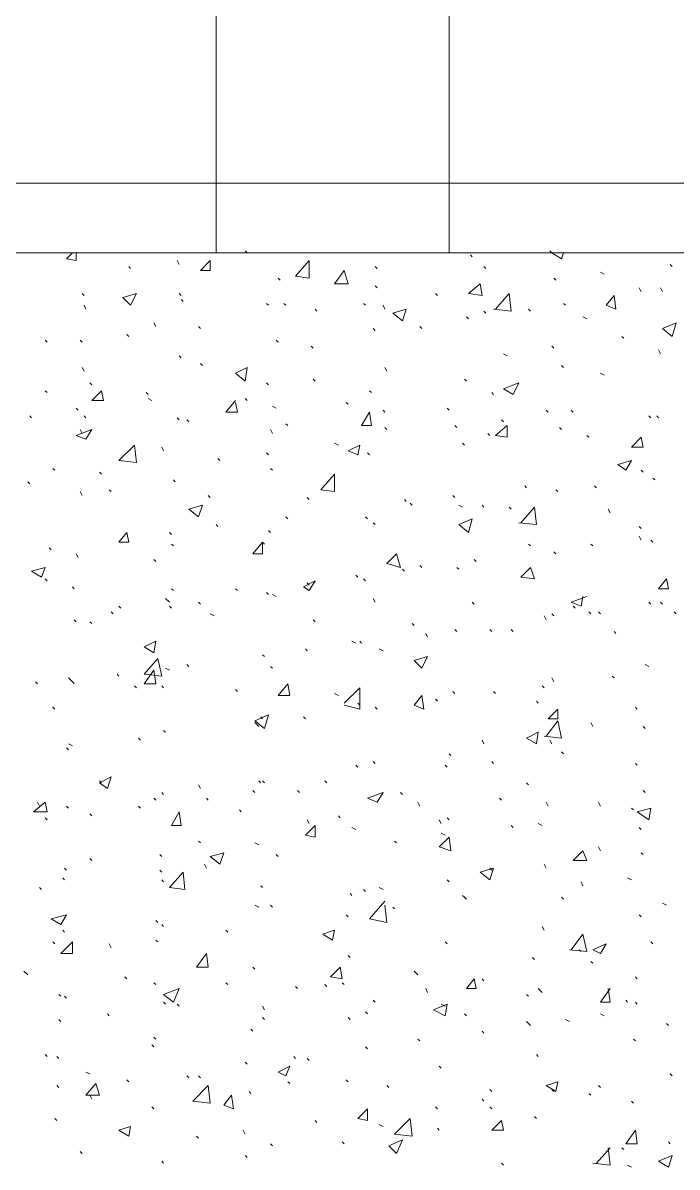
# Model space of a CAD drawing. Header units: millimetres. Extents: x 2928 to 3112, y 1220 to 1280.
# Drawn here: x 3076.532 to 3077.089, y 1264.648 to 1265.623 of the extents above; entities that cross this region are included whole.
import ezdxf

# ---------------------------------------------------------------- set-up
doc = ezdxf.new("R2010")
doc.units = ezdxf.units.MM

msp = doc.modelspace()

# ---------------------------------------------------------------- linework, layer by layer
at = {"color": 7, "linetype": 'Continuous', "lineweight": 5, "true_color": 0x000007}
for points in [[(3076.69608, 1270.56453), (3076.69608, 1265.48844), (3076.69608, 1265.48844)], [(3076.89456, 1270.36605), (3076.89456, 1265.48844), (3076.89456, 1265.48844)]]:
    msp.add_lwpolyline(points, dxfattribs=at)
at = {"color": 7, "linetype": 'Continuous', "lineweight": 9, "true_color": 0x000007}
for points in [[(3075.70038, 1265.48679), (3088.13176, 1265.48679), (3088.13176, 1265.48679)], [(3075.70038, 1265.42724), (3088.13176, 1265.42724), (3088.13176, 1265.42724)]]:
    msp.add_lwpolyline(points, dxfattribs=at)
at = {"color": 253, "linetype": 'Continuous', "lineweight": 5, "true_color": 0x9a9a9a}
for points in [[(3076.69608, 1265.48844), (3076.69608, 1265.42724), (3076.69608, 1265.42724)], [(3076.89456, 1265.48844), (3076.89456, 1265.42724), (3076.89456, 1265.42724)]]:
    msp.add_lwpolyline(points, dxfattribs=at)
at = {"color": 9, "linetype": 'Continuous', "lineweight": 13, "true_color": 0xbababa}
for points in [[(3076.72255, 1265.42724), (3076.72089, 1265.4289), (3076.72089, 1265.4289)], [(3076.98222, 1265.42724), (3076.98057, 1265.4289), (3076.98057, 1265.4289)], [(3076.56873, 1265.42228), (3076.57369, 1265.42724), (3076.57369, 1265.42724)], [(3076.56873, 1265.42228), (3076.577, 1265.42063), (3076.577, 1265.42063)], [(3076.577, 1265.42063), (3076.577, 1265.42724), (3076.577, 1265.42724)], [(3076.66466, 1265.41732), (3076.663, 1265.42063), (3076.663, 1265.42063)], [(3076.68285, 1265.41236), (3076.69112, 1265.42063), (3076.69112, 1265.42063)], [(3076.69112, 1265.41236), (3076.69112, 1265.42063), (3076.69112, 1265.42063)], [(3076.7639, 1265.40739), (3076.77548, 1265.42063), (3076.77548, 1265.42063)], [(3076.77548, 1265.40574), (3076.77548, 1265.42063), (3076.77548, 1265.42063)], [(3076.91441, 1265.42393), (3076.91276, 1265.42559), (3076.91276, 1265.42559)], [(3076.98222, 1265.42724), (3076.99049, 1265.42228), (3076.99049, 1265.42228)], [(3076.99049, 1265.42228), (3076.99215, 1265.42724), (3076.99215, 1265.42724)], [(3076.62331, 1265.41401), (3076.62165, 1265.41566), (3076.62165, 1265.41566)], [(3076.68285, 1265.41236), (3076.69112, 1265.41236), (3076.69112, 1265.41236)], [(3076.79698, 1265.40078), (3076.80525, 1265.41236), (3076.80525, 1265.41236)], [(3076.80856, 1265.40078), (3076.80525, 1265.41236), (3076.80525, 1265.41236)], [(3076.83337, 1265.41401), (3076.83171, 1265.41566), (3076.83171, 1265.41566)], [(3076.92599, 1265.41401), (3076.92433, 1265.41566), (3076.92433, 1265.41566)], [(3077.02688, 1265.40905), (3077.02357, 1265.4107), (3077.02357, 1265.4107)], [(3077.08477, 1265.41566), (3077.08312, 1265.41732), (3077.08312, 1265.41732)], [(3076.75067, 1265.40409), (3076.74901, 1265.40574), (3076.74901, 1265.40574)], [(3076.7639, 1265.40739), (3076.77548, 1265.40574), (3076.77548, 1265.40574)], [(3076.79698, 1265.40078), (3076.80856, 1265.40078), (3076.80856, 1265.40078)], [(3076.83337, 1265.39747), (3076.83171, 1265.39912), (3076.83171, 1265.39912)], [(3076.9111, 1265.39251), (3076.92103, 1265.40078), (3076.92103, 1265.40078)], [(3076.92268, 1265.39085), (3076.92103, 1265.40078), (3076.92103, 1265.40078)], [(3076.98553, 1265.40409), (3076.98388, 1265.40574), (3076.98388, 1265.40574)], [(3076.58361, 1265.39085), (3076.58196, 1265.39251), (3076.58196, 1265.39251)], [(3076.61669, 1265.3892), (3076.62827, 1265.39251), (3076.62827, 1265.39251)], [(3076.61669, 1265.3892), (3076.62331, 1265.38258), (3076.62331, 1265.38258)], [(3076.62331, 1265.38258), (3076.62827, 1265.39251), (3076.62827, 1265.39251)], [(3076.66631, 1265.39085), (3076.66466, 1265.39251), (3076.66466, 1265.39251)], [(3076.88464, 1265.39085), (3076.88299, 1265.39251), (3076.88299, 1265.39251)], [(3076.9111, 1265.39251), (3076.92268, 1265.39085), (3076.92268, 1265.39085)], [(3076.93426, 1265.37928), (3076.94584, 1265.39251), (3076.94584, 1265.39251)], [(3076.94749, 1265.37762), (3076.94584, 1265.39251), (3076.94584, 1265.39251)], [(3077.02854, 1265.38258), (3077.03515, 1265.39085), (3077.03515, 1265.39085)], [(3077.03681, 1265.37928), (3077.03515, 1265.39085), (3077.03515, 1265.39085)], [(3077.05831, 1265.39416), (3077.05665, 1265.39747), (3077.05665, 1265.39747)], [(3077.0765, 1265.39416), (3077.07485, 1265.39747), (3077.07485, 1265.39747)], [(3076.58527, 1265.37928), (3076.58361, 1265.38258), (3076.58361, 1265.38258)], [(3076.66797, 1265.38589), (3076.66631, 1265.38755), (3076.66631, 1265.38755)], [(3076.74074, 1265.38258), (3076.73909, 1265.38424), (3076.73909, 1265.38424)], [(3076.75563, 1265.38258), (3076.75397, 1265.38424), (3076.75397, 1265.38424)], [(3076.78209, 1265.37762), (3076.78044, 1265.37928), (3076.78044, 1265.37928)], [(3076.82344, 1265.38258), (3076.82179, 1265.38424), (3076.82179, 1265.38424)], [(3076.83998, 1265.37928), (3076.83833, 1265.38258), (3076.83833, 1265.38258)], [(3076.8466, 1265.37597), (3076.85818, 1265.37928), (3076.85818, 1265.37928)], [(3076.85487, 1265.36935), (3076.85818, 1265.37928), (3076.85818, 1265.37928)], [(3076.9326, 1265.37928), (3076.94749, 1265.37762), (3076.94749, 1265.37762)], [(3076.96403, 1265.37762), (3076.96238, 1265.37928), (3076.96238, 1265.37928)], [(3076.9938, 1265.38258), (3076.99215, 1265.38424), (3076.99215, 1265.38424)], [(3077.02854, 1265.38258), (3077.03681, 1265.37928), (3077.03681, 1265.37928)], [(3076.8466, 1265.37597), (3076.85487, 1265.36935), (3076.85487, 1265.36935)], [(3076.9111, 1265.37101), (3076.90945, 1265.37266), (3076.90945, 1265.37266)], [(3076.92599, 1265.37597), (3076.92433, 1265.37762), (3076.92433, 1265.37762)], [(3077.012, 1265.37101), (3077.00869, 1265.37266), (3077.00869, 1265.37266)], [(3076.64481, 1265.36439), (3076.64316, 1265.3677), (3076.64316, 1265.3677)], [(3076.68285, 1265.36274), (3076.6812, 1265.36439), (3076.6812, 1265.36439)], [(3076.83171, 1265.36108), (3076.83006, 1265.36274), (3076.83006, 1265.36274)], [(3076.87141, 1265.36274), (3076.86975, 1265.36439), (3076.86975, 1265.36439)], [(3077.0765, 1265.36274), (3077.08808, 1265.3677), (3077.08808, 1265.3677)], [(3077.0765, 1265.36274), (3077.08477, 1265.35612), (3077.08477, 1265.35612)], [(3077.08477, 1265.35612), (3077.08808, 1265.3677), (3077.08808, 1265.3677)], [(3076.55219, 1265.35116), (3076.55053, 1265.35281), (3076.55053, 1265.35281)], [(3076.58196, 1265.35116), (3076.58031, 1265.35281), (3076.58031, 1265.35281)], [(3076.62165, 1265.35612), (3076.62, 1265.35777), (3076.62, 1265.35777)], [(3076.74901, 1265.35116), (3076.74736, 1265.35281), (3076.74736, 1265.35281)], [(3077.04342, 1265.35447), (3077.04177, 1265.35612), (3077.04177, 1265.35612)], [(3076.77878, 1265.3462), (3076.77713, 1265.34785), (3076.77713, 1265.34785)], [(3076.94418, 1265.33958), (3076.94087, 1265.34123), (3076.94087, 1265.34123)], [(3076.98388, 1265.3462), (3076.98222, 1265.34785), (3076.98222, 1265.34785)], [(3077.07485, 1265.34123), (3077.07319, 1265.34454), (3077.07319, 1265.34454)], [(3076.66631, 1265.33793), (3076.66466, 1265.33958), (3076.66466, 1265.33958)], [(3076.68451, 1265.33131), (3076.68285, 1265.33297), (3076.68285, 1265.33297)], [(3076.99215, 1265.32966), (3076.99049, 1265.33131), (3076.99049, 1265.33131)], [(3076.58361, 1265.32635), (3076.58196, 1265.32966), (3076.58196, 1265.32966)], [(3076.71262, 1265.3247), (3076.72255, 1265.32966), (3076.72255, 1265.32966)], [(3076.71262, 1265.3247), (3076.72089, 1265.31808), (3076.72089, 1265.31808)], [(3076.72089, 1265.31808), (3076.72255, 1265.32966), (3076.72255, 1265.32966)], [(3076.84164, 1265.32635), (3076.83998, 1265.32966), (3076.83998, 1265.32966)], [(3077.02688, 1265.32304), (3077.02357, 1265.3247), (3077.02357, 1265.3247)], [(3076.59023, 1265.31477), (3076.58858, 1265.31643), (3076.58858, 1265.31643)], [(3076.74074, 1265.31477), (3076.73909, 1265.31643), (3076.73909, 1265.31643)], [(3076.78044, 1265.31808), (3076.77878, 1265.31973), (3076.77878, 1265.31973)], [(3076.90945, 1265.31808), (3076.90779, 1265.31973), (3076.90779, 1265.31973)], [(3076.94087, 1265.31146), (3076.95411, 1265.31643), (3076.95411, 1265.31643)], [(3076.94087, 1265.31146), (3076.94914, 1265.3065), (3076.94914, 1265.3065)], [(3076.94914, 1265.3065), (3076.95411, 1265.31643), (3076.95411, 1265.31643)], [(3076.55219, 1265.30816), (3076.55053, 1265.30981), (3076.55053, 1265.30981)], [(3076.59023, 1265.30154), (3076.5985, 1265.30981), (3076.5985, 1265.30981)], [(3076.59023, 1265.30154), (3076.60015, 1265.30154), (3076.60015, 1265.30154)], [(3076.60015, 1265.30154), (3076.5985, 1265.30981), (3076.5985, 1265.30981)], [(3076.63819, 1265.3065), (3076.63654, 1265.30816), (3076.63654, 1265.30816)], [(3076.6415, 1265.30154), (3076.63819, 1265.30319), (3076.63819, 1265.30319)], [(3076.70435, 1265.29162), (3076.71262, 1265.30154), (3076.71262, 1265.30154)], [(3076.72255, 1265.30154), (3076.72089, 1265.30319), (3076.72089, 1265.30319)], [(3076.8284, 1265.30816), (3076.82675, 1265.30981), (3076.82675, 1265.30981)], [(3076.9326, 1265.3065), (3076.93095, 1265.30816), (3076.93095, 1265.30816)], [(3076.57865, 1265.29327), (3076.577, 1265.29492), (3076.577, 1265.29492)], [(3076.70435, 1265.29162), (3076.71428, 1265.29162), (3076.71428, 1265.29162)], [(3076.71428, 1265.29162), (3076.71262, 1265.29989), (3076.71262, 1265.29989)], [(3076.74736, 1265.29492), (3076.74405, 1265.29658), (3076.74405, 1265.29658)], [(3076.80856, 1265.29823), (3076.8069, 1265.29989), (3076.8069, 1265.29989)], [(3076.82013, 1265.28004), (3076.82675, 1265.29162), (3076.82675, 1265.29162)], [(3076.8284, 1265.28004), (3076.82675, 1265.29162), (3076.82675, 1265.29162)], [(3076.83998, 1265.29162), (3076.83833, 1265.29327), (3076.83833, 1265.29327)], [(3076.89456, 1265.29327), (3076.89291, 1265.29492), (3076.89291, 1265.29492)], [(3076.97892, 1265.29162), (3076.97726, 1265.29327), (3076.97726, 1265.29327)], [(3077.00042, 1265.29162), (3076.99876, 1265.29327), (3076.99876, 1265.29327)], [(3076.53896, 1265.28665), (3076.5373, 1265.28831), (3076.5373, 1265.28831)], [(3076.58527, 1265.28665), (3076.58361, 1265.28831), (3076.58361, 1265.28831)], [(3076.66466, 1265.285), (3076.663, 1265.28665), (3076.663, 1265.28665)], [(3076.67293, 1265.28335), (3076.67127, 1265.285), (3076.67127, 1265.285)], [(3076.75728, 1265.28004), (3076.75563, 1265.28169), (3076.75563, 1265.28169)], [(3076.94087, 1265.28335), (3076.93922, 1265.285), (3076.93922, 1265.285)], [(3077.06658, 1265.28665), (3077.06492, 1265.28831), (3077.06492, 1265.28831)], [(3077.07319, 1265.28665), (3077.07154, 1265.28831), (3077.07154, 1265.28831)], [(3076.577, 1265.27177), (3076.59023, 1265.27673), (3076.59023, 1265.27673)], [(3076.58196, 1265.27342), (3076.58031, 1265.27673), (3076.58031, 1265.27673)], [(3076.58527, 1265.26846), (3076.59023, 1265.27673), (3076.59023, 1265.27673)], [(3076.74405, 1265.27342), (3076.7424, 1265.27673), (3076.7424, 1265.27673)], [(3076.82013, 1265.28004), (3076.8284, 1265.28004), (3076.8284, 1265.28004)], [(3076.84164, 1265.27673), (3076.83998, 1265.27838), (3076.83998, 1265.27838)], [(3076.90118, 1265.27838), (3076.89953, 1265.28004), (3076.89953, 1265.28004)], [(3076.9293, 1265.27177), (3076.92764, 1265.27342), (3076.92764, 1265.27342)], [(3076.93426, 1265.27177), (3076.94418, 1265.28004), (3076.94418, 1265.28004)], [(3076.94418, 1265.27011), (3076.94418, 1265.28004), (3076.94418, 1265.28004)], [(3076.99049, 1265.27673), (3076.98884, 1265.27838), (3076.98884, 1265.27838)], [(3076.577, 1265.27177), (3076.58527, 1265.26846), (3076.58527, 1265.26846)], [(3076.61339, 1265.25027), (3076.62662, 1265.2635), (3076.62662, 1265.2635)], [(3076.62827, 1265.24861), (3076.62662, 1265.2635), (3076.62662, 1265.2635)], [(3076.80029, 1265.2635), (3076.79698, 1265.26515), (3076.79698, 1265.26515)], [(3076.80856, 1265.25854), (3076.81848, 1265.2635), (3076.81848, 1265.2635)], [(3076.81683, 1265.25523), (3076.81848, 1265.2635), (3076.81848, 1265.2635)], [(3076.90779, 1265.2635), (3076.90614, 1265.26515), (3076.90614, 1265.26515)], [(3076.93426, 1265.27177), (3076.94418, 1265.27011), (3076.94418, 1265.27011)], [(3077.01365, 1265.27011), (3077.012, 1265.27177), (3077.012, 1265.27177)], [(3077.05004, 1265.26184), (3077.05831, 1265.27011), (3077.05831, 1265.27011)], [(3077.05996, 1265.26184), (3077.05831, 1265.27011), (3077.05831, 1265.27011)], [(3076.65143, 1265.25854), (3076.64977, 1265.26184), (3076.64977, 1265.26184)], [(3076.74074, 1265.25523), (3076.73909, 1265.25688), (3076.73909, 1265.25688)], [(3076.80856, 1265.25854), (3076.81683, 1265.25523), (3076.81683, 1265.25523)], [(3076.82675, 1265.25523), (3076.8251, 1265.25688), (3076.8251, 1265.25688)], [(3077.05004, 1265.26184), (3077.05996, 1265.26184), (3077.05996, 1265.26184)], [(3076.5588, 1265.242), (3076.55715, 1265.24365), (3076.55715, 1265.24365)], [(3076.61339, 1265.25027), (3076.62827, 1265.24861), (3076.62827, 1265.24861)], [(3076.69939, 1265.25027), (3076.69774, 1265.25192), (3076.69774, 1265.25192)], [(3076.74405, 1265.242), (3076.7424, 1265.24365), (3076.7424, 1265.24365)], [(3077.03846, 1265.24696), (3077.05004, 1265.25027), (3077.05004, 1265.25027)], [(3077.03846, 1265.24696), (3077.04508, 1265.242), (3077.04508, 1265.242)], [(3077.04508, 1265.242), (3077.05004, 1265.25027), (3077.05004, 1265.25027)], [(3076.5985, 1265.23869), (3076.59685, 1265.24034), (3076.59685, 1265.24034)], [(3076.66135, 1265.23207), (3076.6597, 1265.23373), (3076.6597, 1265.23373)], [(3076.7854, 1265.22546), (3076.79698, 1265.23869), (3076.79698, 1265.23869)], [(3076.79698, 1265.2238), (3076.79698, 1265.23869), (3076.79698, 1265.23869)], [(3077.05996, 1265.24034), (3077.05831, 1265.242), (3077.05831, 1265.242)], [(3077.06989, 1265.23373), (3077.06823, 1265.23538), (3077.06823, 1265.23538)], [(3076.5373, 1265.23042), (3076.53565, 1265.23207), (3076.53565, 1265.23207)], [(3076.58196, 1265.22049), (3076.58031, 1265.2238), (3076.58031, 1265.2238)], [(3076.60677, 1265.2238), (3076.60512, 1265.22546), (3076.60512, 1265.22546)], [(3076.7854, 1265.22546), (3076.79698, 1265.2238), (3076.79698, 1265.2238)], [(3076.96072, 1265.22711), (3076.95907, 1265.22876), (3076.95907, 1265.22876)], [(3076.98719, 1265.2238), (3076.98553, 1265.22546), (3076.98553, 1265.22546)], [(3077.02027, 1265.22711), (3077.01861, 1265.22876), (3077.01861, 1265.22876)], [(3076.69112, 1265.21884), (3076.68947, 1265.22049), (3076.68947, 1265.22049)], [(3076.77548, 1265.21719), (3076.77382, 1265.21884), (3076.77382, 1265.21884)], [(3076.85818, 1265.21553), (3076.85652, 1265.21719), (3076.85652, 1265.21719)], [(3076.86314, 1265.21222), (3076.86148, 1265.21388), (3076.86148, 1265.21388)], [(3076.89953, 1265.21884), (3076.89787, 1265.22049), (3076.89787, 1265.22049)], [(3076.67293, 1265.20892), (3076.68451, 1265.21222), (3076.68451, 1265.21222)], [(3076.67293, 1265.20892), (3076.6812, 1265.2023), (3076.6812, 1265.2023)], [(3076.6812, 1265.2023), (3076.68451, 1265.21222), (3076.68451, 1265.21222)], [(3076.90614, 1265.21057), (3076.90283, 1265.21222), (3076.90283, 1265.21222)], [(3076.92433, 1265.21057), (3076.92268, 1265.21222), (3076.92268, 1265.21222)], [(3076.94749, 1265.20892), (3076.94584, 1265.21057), (3076.94584, 1265.21057)], [(3076.95576, 1265.19734), (3076.96734, 1265.21057), (3076.96734, 1265.21057)], [(3076.96899, 1265.19568), (3076.96734, 1265.21057), (3076.96734, 1265.21057)], [(3077.03184, 1265.20561), (3077.03019, 1265.20892), (3077.03019, 1265.20892)], [(3076.69774, 1265.19403), (3076.69608, 1265.19568), (3076.69608, 1265.19568)], [(3076.75728, 1265.20065), (3076.75563, 1265.2023), (3076.75563, 1265.2023)], [(3076.8251, 1265.20065), (3076.82344, 1265.2023), (3076.82344, 1265.2023)], [(3076.83171, 1265.19568), (3076.83006, 1265.19734), (3076.83006, 1265.19734)], [(3076.90283, 1265.19568), (3076.91441, 1265.20065), (3076.91441, 1265.20065)], [(3076.90283, 1265.19568), (3076.9111, 1265.18907), (3076.9111, 1265.18907)], [(3076.9111, 1265.18907), (3076.91441, 1265.20065), (3076.91441, 1265.20065)], [(3076.95411, 1265.19734), (3076.96899, 1265.19568), (3076.96899, 1265.19568)], [(3077.05831, 1265.19238), (3077.05665, 1265.19403), (3077.05665, 1265.19403)], [(3076.61339, 1265.1808), (3076.62, 1265.18907), (3076.62, 1265.18907)], [(3076.62165, 1265.1808), (3076.62, 1265.18907), (3076.62, 1265.18907)], [(3076.65804, 1265.18741), (3076.65639, 1265.18907), (3076.65639, 1265.18907)], [(3076.7424, 1265.18907), (3076.74074, 1265.19072), (3076.74074, 1265.19072)], [(3077.05831, 1265.18245), (3077.05665, 1265.18576), (3077.05665, 1265.18576)], [(3076.5555, 1265.17418), (3076.55384, 1265.17584), (3076.55384, 1265.17584)], [(3076.61339, 1265.1808), (3076.62165, 1265.1808), (3076.62165, 1265.1808)], [(3076.6597, 1265.17749), (3076.65804, 1265.17914), (3076.65804, 1265.17914)], [(3076.72751, 1265.17087), (3076.73578, 1265.1808), (3076.73578, 1265.1808)], [(3076.73578, 1265.17087), (3076.73578, 1265.1808), (3076.73578, 1265.1808)], [(3076.73743, 1265.17914), (3076.73578, 1265.1808), (3076.73578, 1265.1808)], [(3076.96403, 1265.17749), (3076.96238, 1265.17914), (3076.96238, 1265.17914)], [(3077.01696, 1265.17749), (3077.0153, 1265.17914), (3077.0153, 1265.17914)], [(3077.06823, 1265.1808), (3077.06658, 1265.18245), (3077.06658, 1265.18245)], [(3076.57865, 1265.16757), (3076.577, 1265.17087), (3076.577, 1265.17087)], [(3076.64481, 1265.16426), (3076.64316, 1265.16591), (3076.64316, 1265.16591)], [(3076.72751, 1265.17087), (3076.73578, 1265.17087), (3076.73578, 1265.17087)], [(3076.84164, 1265.1626), (3076.84991, 1265.17087), (3076.84991, 1265.17087)], [(3076.85321, 1265.1593), (3076.84991, 1265.17087), (3076.84991, 1265.17087)], [(3076.91772, 1265.16426), (3076.91606, 1265.16591), (3076.91606, 1265.16591)], [(3076.98553, 1265.17087), (3076.98388, 1265.17253), (3076.98388, 1265.17253)], [(3076.53896, 1265.15599), (3076.55053, 1265.1593), (3076.55053, 1265.1593)], [(3076.53896, 1265.15599), (3076.54723, 1265.15103), (3076.54723, 1265.15103)], [(3076.54723, 1265.15103), (3076.55053, 1265.1593), (3076.55053, 1265.1593)], [(3076.84164, 1265.1626), (3076.85321, 1265.1593), (3076.85321, 1265.1593)], [(3076.85652, 1265.15599), (3076.85487, 1265.15764), (3076.85487, 1265.15764)], [(3076.87141, 1265.1593), (3076.86975, 1265.16095), (3076.86975, 1265.16095)], [(3076.90283, 1265.15764), (3076.90118, 1265.1593), (3076.90118, 1265.1593)], [(3076.95576, 1265.15103), (3076.96403, 1265.1593), (3076.96403, 1265.1593)], [(3076.96734, 1265.14937), (3076.96403, 1265.1593), (3076.96403, 1265.1593)], [(3076.55219, 1265.14772), (3076.55053, 1265.14937), (3076.55053, 1265.14937)], [(3076.77051, 1265.14276), (3076.78044, 1265.14772), (3076.78044, 1265.14772)], [(3076.77548, 1265.14441), (3076.77382, 1265.14606), (3076.77382, 1265.14606)], [(3076.77548, 1265.13945), (3076.78044, 1265.14772), (3076.78044, 1265.14772)], [(3076.81683, 1265.15103), (3076.81517, 1265.15268), (3076.81517, 1265.15268)], [(3076.82344, 1265.14772), (3076.82179, 1265.14937), (3076.82179, 1265.14937)], [(3076.95576, 1265.15103), (3076.96734, 1265.14937), (3076.96734, 1265.14937)], [(3077.07319, 1265.1411), (3077.07981, 1265.14937), (3077.07981, 1265.14937)], [(3077.08146, 1265.1411), (3077.07981, 1265.14937), (3077.07981, 1265.14937)], [(3076.57534, 1265.1411), (3076.57369, 1265.14276), (3076.57369, 1265.14276)], [(3076.6597, 1265.13945), (3076.65804, 1265.1411), (3076.65804, 1265.1411)], [(3076.71428, 1265.13945), (3076.71262, 1265.1411), (3076.71262, 1265.1411)], [(3076.74074, 1265.13614), (3076.73909, 1265.13779), (3076.73909, 1265.13779)], [(3076.74736, 1265.13449), (3076.74405, 1265.13614), (3076.74405, 1265.13614)], [(3076.77051, 1265.14276), (3076.77548, 1265.13945), (3076.77548, 1265.13945)], [(3077.07319, 1265.1411), (3077.08146, 1265.1411), (3077.08146, 1265.1411)], [(3076.61504, 1265.12456), (3076.61339, 1265.12622), (3076.61339, 1265.12622)], [(3076.65639, 1265.12952), (3076.65308, 1265.13283), (3076.65308, 1265.13283)], [(3076.65804, 1265.12456), (3076.65639, 1265.12622), (3076.65639, 1265.12622)], [(3076.68285, 1265.12787), (3076.6812, 1265.12952), (3076.6812, 1265.12952)], [(3076.83171, 1265.12952), (3076.83006, 1265.13283), (3076.83006, 1265.13283)], [(3076.91606, 1265.12787), (3076.91441, 1265.12952), (3076.91441, 1265.12952)], [(3076.99876, 1265.12952), (3077.012, 1265.13449), (3077.012, 1265.13449)], [(3076.99876, 1265.12952), (3077.00703, 1265.12622), (3077.00703, 1265.12622)], [(3077.00207, 1265.12456), (3077.00042, 1265.12622), (3077.00042, 1265.12622)], [(3077.00703, 1265.12622), (3077.00869, 1265.13449), (3077.00869, 1265.13449)], [(3077.06658, 1265.12787), (3077.06492, 1265.12952), (3077.06492, 1265.12952)], [(3077.0765, 1265.12787), (3077.07485, 1265.12952), (3077.07485, 1265.12952)], [(3076.60842, 1265.1196), (3076.60677, 1265.12125), (3076.60677, 1265.12125)], [(3076.69443, 1265.11795), (3076.69112, 1265.1196), (3076.69112, 1265.1196)], [(3076.97726, 1265.11464), (3076.97561, 1265.11795), (3076.97561, 1265.11795)], [(3076.98388, 1265.11795), (3076.98222, 1265.1196), (3076.98222, 1265.1196)], [(3077.0153, 1265.1196), (3077.01365, 1265.12125), (3077.01365, 1265.12125)], [(3077.02357, 1265.1196), (3077.02192, 1265.12125), (3077.02192, 1265.12125)], [(3077.08808, 1265.1196), (3077.08643, 1265.12125), (3077.08643, 1265.12125)], [(3076.577, 1265.11298), (3076.57534, 1265.11464), (3076.57534, 1265.11464)], [(3076.59023, 1265.11133), (3076.58858, 1265.11298), (3076.58858, 1265.11298)], [(3076.78044, 1265.11298), (3076.77878, 1265.11464), (3076.77878, 1265.11464)], [(3076.86479, 1265.10968), (3076.86314, 1265.11133), (3076.86314, 1265.11133)], [(3076.90118, 1265.10471), (3076.89953, 1265.10637), (3076.89953, 1265.10637)], [(3076.93095, 1265.10471), (3076.9293, 1265.10637), (3076.9293, 1265.10637)], [(3076.94914, 1265.10471), (3076.94749, 1265.10637), (3076.94749, 1265.10637)], [(3076.63489, 1265.09148), (3076.64481, 1265.09644), (3076.64481, 1265.09644)], [(3076.64316, 1265.08652), (3076.64481, 1265.09644), (3076.64481, 1265.09644)], [(3076.81517, 1265.09479), (3076.81186, 1265.09644), (3076.81186, 1265.09644)], [(3076.82013, 1265.09479), (3076.81848, 1265.09644), (3076.81848, 1265.09644)], [(3076.87637, 1265.09975), (3076.87472, 1265.10306), (3076.87472, 1265.10306)], [(3077.03681, 1265.10306), (3077.03515, 1265.10471), (3077.03515, 1265.10471)], [(3076.63489, 1265.09148), (3076.64316, 1265.08652), (3076.64316, 1265.08652)], [(3076.77382, 1265.08817), (3076.77217, 1265.08983), (3076.77217, 1265.08983)], [(3076.83833, 1265.08817), (3076.83502, 1265.08983), (3076.83502, 1265.08983)], [(3076.63489, 1265.06833), (3076.64646, 1265.08156), (3076.64646, 1265.08156)], [(3076.64977, 1265.06667), (3076.64646, 1265.08156), (3076.64646, 1265.08156)], [(3076.73743, 1265.08321), (3076.73578, 1265.08487), (3076.73578, 1265.08487)], [(3076.86479, 1265.0799), (3076.87637, 1265.08321), (3076.87637, 1265.08321)], [(3076.86479, 1265.0799), (3076.87141, 1265.07329), (3076.87141, 1265.07329)], [(3076.87141, 1265.07329), (3076.87637, 1265.08321), (3076.87637, 1265.08321)], [(3076.61339, 1265.06667), (3076.61173, 1265.06833), (3076.61173, 1265.06833)], [(3076.63489, 1265.06006), (3076.64316, 1265.07163), (3076.64316, 1265.07163)], [(3076.63489, 1265.06833), (3076.64977, 1265.06667), (3076.64977, 1265.06667)], [(3076.64481, 1265.06006), (3076.64316, 1265.07163), (3076.64316, 1265.07163)], [(3076.65639, 1265.07163), (3076.65308, 1265.07329), (3076.65308, 1265.07329)], [(3076.67293, 1265.07494), (3076.67127, 1265.0766), (3076.67127, 1265.0766)], [(3076.74405, 1265.07329), (3076.7424, 1265.07494), (3076.7424, 1265.07494)], [(3077.06492, 1265.07494), (3077.06162, 1265.0766), (3077.06162, 1265.0766)], [(3076.54392, 1265.06006), (3076.54226, 1265.06171), (3076.54226, 1265.06171)], [(3076.57369, 1265.06171), (3076.57038, 1265.06502), (3076.57038, 1265.06502)], [(3076.57534, 1265.06006), (3076.57369, 1265.06171), (3076.57369, 1265.06171)], [(3076.62827, 1265.05675), (3076.62662, 1265.0584), (3076.62662, 1265.0584)], [(3076.63489, 1265.06006), (3076.64481, 1265.06006), (3076.64481, 1265.06006)], [(3076.65143, 1265.05675), (3076.64977, 1265.0584), (3076.64977, 1265.0584)], [(3076.74901, 1265.05013), (3076.75728, 1265.06006), (3076.75728, 1265.06006)], [(3076.75894, 1265.05013), (3076.75728, 1265.06006), (3076.75728, 1265.06006)], [(3076.97561, 1265.05675), (3076.97395, 1265.0584), (3076.97395, 1265.0584)], [(3076.98388, 1265.06171), (3076.98222, 1265.06502), (3076.98222, 1265.06502)], [(3077.03515, 1265.06502), (3077.0335, 1265.06667), (3077.0335, 1265.06667)], [(3076.71428, 1265.05344), (3076.71262, 1265.05509), (3076.71262, 1265.05509)], [(3076.74901, 1265.05013), (3076.75894, 1265.05013), (3076.75894, 1265.05013)], [(3076.80029, 1265.05013), (3076.79698, 1265.05179), (3076.79698, 1265.05179)], [(3076.80525, 1265.04352), (3076.81848, 1265.05675), (3076.81848, 1265.05675)], [(3076.81848, 1265.03856), (3076.81848, 1265.05675), (3076.81848, 1265.05675)], [(3076.86479, 1265.04186), (3076.87141, 1265.05013), (3076.87141, 1265.05013)], [(3076.87306, 1265.03856), (3076.87141, 1265.05013), (3076.87141, 1265.05013)], [(3076.89953, 1265.05179), (3076.89787, 1265.05344), (3076.89787, 1265.05344)], [(3076.93426, 1265.05179), (3076.9326, 1265.05344), (3076.9326, 1265.05344)], [(3076.5588, 1265.03856), (3076.55715, 1265.04021), (3076.55715, 1265.04021)], [(3076.80525, 1265.04186), (3076.81848, 1265.03856), (3076.81848, 1265.03856)], [(3076.81848, 1265.04186), (3076.81683, 1265.04352), (3076.81683, 1265.04352)], [(3076.83337, 1265.03856), (3076.83171, 1265.04021), (3076.83171, 1265.04021)], [(3076.86479, 1265.04186), (3076.87306, 1265.03856), (3076.87306, 1265.03856)], [(3076.88464, 1265.04517), (3076.88299, 1265.04683), (3076.88299, 1265.04683)], [(3076.97065, 1265.04352), (3076.96899, 1265.04517), (3076.96899, 1265.04517)], [(3076.97892, 1265.03029), (3076.98719, 1265.03856), (3076.98719, 1265.03856)], [(3076.98719, 1265.03029), (3076.98719, 1265.03856), (3076.98719, 1265.03856)], [(3077.055, 1265.03856), (3077.05335, 1265.04021), (3077.05335, 1265.04021)], [(3076.72916, 1265.02863), (3076.74074, 1265.03359), (3076.74074, 1265.03359)], [(3076.72916, 1265.02863), (3076.73743, 1265.02202), (3076.73743, 1265.02202)], [(3076.73578, 1265.03029), (3076.73413, 1265.03194), (3076.73413, 1265.03194)], [(3076.73743, 1265.02202), (3076.74074, 1265.03359), (3076.74074, 1265.03359)], [(3076.77217, 1265.03029), (3076.77051, 1265.03194), (3076.77051, 1265.03194)], [(3076.97726, 1265.0154), (3076.98719, 1265.02863), (3076.98719, 1265.02863)], [(3076.97892, 1265.03029), (3076.98719, 1265.03029), (3076.98719, 1265.03029)], [(3076.99049, 1265.01375), (3076.98719, 1265.02863), (3076.98719, 1265.02863)], [(3076.65308, 1265.01871), (3076.65143, 1265.02036), (3076.65143, 1265.02036)], [(3076.73247, 1265.02367), (3076.72916, 1265.02698), (3076.72916, 1265.02698)], [(3076.96072, 1265.01375), (3076.97065, 1265.01871), (3076.97065, 1265.01871)], [(3076.96899, 1265.00878), (3076.97065, 1265.01871), (3076.97065, 1265.01871)], [(3077.01696, 1265.02367), (3077.0153, 1265.02698), (3077.0153, 1265.02698)], [(3077.06162, 1265.02202), (3077.05996, 1265.02367), (3077.05996, 1265.02367)], [(3076.57369, 1265.00713), (3076.57038, 1265.00878), (3076.57038, 1265.00878)], [(3076.63158, 1265.01209), (3076.62992, 1265.01375), (3076.62992, 1265.01375)], [(3076.92433, 1265.00878), (3076.92268, 1265.01209), (3076.92268, 1265.01209)], [(3076.96072, 1265.01375), (3076.96899, 1265.00878), (3076.96899, 1265.00878)], [(3076.97561, 1265.0154), (3076.99049, 1265.01375), (3076.99049, 1265.01375)], [(3076.98222, 1265.00878), (3076.98057, 1265.01209), (3076.98057, 1265.01209)], [(3076.57038, 1265.00382), (3076.56873, 1265.00548), (3076.56873, 1265.00548)], [(3076.89622, 1264.99886), (3076.89456, 1265.00051), (3076.89456, 1265.00051)], [(3076.99215, 1265.00051), (3076.99049, 1265.00217), (3076.99049, 1265.00217)], [(3076.81683, 1264.98894), (3076.81517, 1264.99059), (3076.81517, 1264.99059)], [(3076.83171, 1264.99224), (3076.83006, 1264.9939), (3076.83006, 1264.9939)], [(3076.89291, 1264.98894), (3076.89126, 1264.99059), (3076.89126, 1264.99059)], [(3076.9326, 1264.99224), (3076.93095, 1264.9939), (3076.93095, 1264.9939)], [(3077.055, 1264.99059), (3077.05335, 1264.99224), (3077.05335, 1264.99224)], [(3076.59685, 1264.9757), (3076.60677, 1264.98067), (3076.60677, 1264.98067)], [(3076.60346, 1264.97074), (3076.60677, 1264.98067), (3076.60677, 1264.98067)], [(3076.5985, 1264.9757), (3076.59685, 1264.97736), (3076.59685, 1264.97736)], [(3076.59685, 1264.9757), (3076.60346, 1264.97074), (3076.60346, 1264.97074)], [(3076.68285, 1264.97074), (3076.6812, 1264.97405), (3076.6812, 1264.97405)], [(3076.73413, 1264.9757), (3076.73247, 1264.97736), (3076.73247, 1264.97736)], [(3076.73743, 1264.9757), (3076.73578, 1264.97736), (3076.73578, 1264.97736)], [(3076.79036, 1264.9757), (3076.78871, 1264.97736), (3076.78871, 1264.97736)], [(3076.96238, 1264.97405), (3076.96072, 1264.9757), (3076.96072, 1264.9757)], [(3076.64481, 1264.96082), (3076.64316, 1264.96247), (3076.64316, 1264.96247)], [(3076.65143, 1264.96578), (3076.64977, 1264.96743), (3076.64977, 1264.96743)], [(3076.68947, 1264.96082), (3076.68781, 1264.96247), (3076.68781, 1264.96247)], [(3076.72916, 1264.96743), (3076.72751, 1264.96909), (3076.72751, 1264.96909)], [(3076.76721, 1264.96743), (3076.76555, 1264.96909), (3076.76555, 1264.96909)], [(3076.8251, 1264.96247), (3076.83833, 1264.96743), (3076.83833, 1264.96743)], [(3076.8251, 1264.96247), (3076.83337, 1264.95916), (3076.83337, 1264.95916)], [(3076.83337, 1264.95916), (3076.83833, 1264.96743), (3076.83833, 1264.96743)], [(3076.85487, 1264.96578), (3076.85321, 1264.96743), (3076.85321, 1264.96743)], [(3076.93922, 1264.96082), (3076.93757, 1264.96247), (3076.93757, 1264.96247)], [(3077.06162, 1264.96743), (3077.05996, 1264.96909), (3077.05996, 1264.96909)], [(3076.54061, 1264.95089), (3076.55053, 1264.95916), (3076.55053, 1264.95916)], [(3076.54061, 1264.95089), (3076.55219, 1264.95089), (3076.55219, 1264.95089)], [(3076.54557, 1264.95586), (3076.54392, 1264.95916), (3076.54392, 1264.95916)], [(3076.55219, 1264.95089), (3076.55053, 1264.95916), (3076.55053, 1264.95916)], [(3076.57038, 1264.9542), (3076.56873, 1264.95586), (3076.56873, 1264.95586)], [(3076.63158, 1264.9542), (3076.62992, 1264.95586), (3076.62992, 1264.95586)], [(3076.65804, 1264.93932), (3076.66466, 1264.95089), (3076.66466, 1264.95089)], [(3076.66631, 1264.93932), (3076.66466, 1264.95089), (3076.66466, 1264.95089)], [(3076.71759, 1264.95089), (3076.71593, 1264.95255), (3076.71593, 1264.95255)], [(3076.86975, 1264.95586), (3076.8681, 1264.95916), (3076.8681, 1264.95916)], [(3076.97892, 1264.95586), (3076.97726, 1264.95916), (3076.97726, 1264.95916)], [(3077.02357, 1264.95586), (3077.02192, 1264.95916), (3077.02192, 1264.95916)], [(3077.05169, 1264.95255), (3077.05004, 1264.9542), (3077.05004, 1264.9542)], [(3077.055, 1264.95089), (3077.06658, 1264.9542), (3077.06658, 1264.9542)], [(3077.055, 1264.95089), (3077.06492, 1264.94428), (3077.06492, 1264.94428)], [(3077.06492, 1264.94428), (3077.06658, 1264.9542), (3077.06658, 1264.9542)], [(3076.55219, 1264.94428), (3076.55053, 1264.94593), (3076.55053, 1264.94593)], [(3076.59023, 1264.94759), (3076.58858, 1264.94924), (3076.58858, 1264.94924)], [(3076.77548, 1264.94097), (3076.77382, 1264.94428), (3076.77382, 1264.94428)], [(3076.80194, 1264.94593), (3076.80029, 1264.94759), (3076.80029, 1264.94759)], [(3076.88795, 1264.94097), (3076.88629, 1264.94428), (3076.88629, 1264.94428)], [(3076.89456, 1264.94428), (3076.89291, 1264.94593), (3076.89291, 1264.94593)], [(3076.97395, 1264.93932), (3076.97065, 1264.94097), (3076.97065, 1264.94097)], [(3076.65804, 1264.93932), (3076.66631, 1264.93932), (3076.66631, 1264.93932)], [(3076.77217, 1264.93105), (3076.78044, 1264.93932), (3076.78044, 1264.93932)], [(3076.77217, 1264.93105), (3076.78044, 1264.92939), (3076.78044, 1264.92939)], [(3076.78044, 1264.92939), (3076.78044, 1264.93932), (3076.78044, 1264.93932)], [(3076.81517, 1264.93601), (3076.81186, 1264.93766), (3076.81186, 1264.93766)], [(3076.89126, 1264.93105), (3076.88795, 1264.9327), (3076.88795, 1264.9327)], [(3076.94914, 1264.93766), (3076.94749, 1264.93932), (3076.94749, 1264.93932)], [(3077.05831, 1264.93601), (3077.05665, 1264.93766), (3077.05665, 1264.93766)], [(3076.68285, 1264.92443), (3076.6812, 1264.92608), (3076.6812, 1264.92608)], [(3076.73247, 1264.92278), (3076.72916, 1264.92443), (3076.72916, 1264.92443)], [(3076.84991, 1264.92443), (3076.84825, 1264.92608), (3076.84825, 1264.92608)], [(3076.88629, 1264.92112), (3076.89456, 1264.92939), (3076.89456, 1264.92939)], [(3076.88629, 1264.92112), (3076.89622, 1264.91781), (3076.89622, 1264.91781)], [(3076.89622, 1264.91781), (3076.89456, 1264.92939), (3076.89456, 1264.92939)], [(3077.02357, 1264.91781), (3077.02192, 1264.92112), (3077.02192, 1264.92112)], [(3076.59023, 1264.90954), (3076.58858, 1264.9112), (3076.58858, 1264.9112)], [(3076.64977, 1264.91285), (3076.64812, 1264.91451), (3076.64812, 1264.91451)], [(3076.69112, 1264.91285), (3076.7027, 1264.91616), (3076.7027, 1264.91616)], [(3076.69112, 1264.91285), (3076.69939, 1264.90624), (3076.69939, 1264.90624)], [(3076.69939, 1264.90624), (3076.7027, 1264.91616), (3076.7027, 1264.91616)], [(3076.74901, 1264.91285), (3076.74736, 1264.91451), (3076.74736, 1264.91451)], [(3077.00042, 1264.90954), (3077.00869, 1264.91781), (3077.00869, 1264.91781)], [(3077.012, 1264.90954), (3077.00869, 1264.91781), (3077.00869, 1264.91781)], [(3077.05996, 1264.91451), (3077.05831, 1264.91616), (3077.05831, 1264.91616)], [(3076.56873, 1264.90127), (3076.56707, 1264.90293), (3076.56707, 1264.90293)], [(3076.68781, 1264.90293), (3076.68616, 1264.90624), (3076.68616, 1264.90624)], [(3076.92103, 1264.89962), (3076.9326, 1264.90293), (3076.9326, 1264.90293)], [(3076.9293, 1264.893), (3076.9326, 1264.90293), (3076.9326, 1264.90293)], [(3076.93095, 1264.90127), (3076.9293, 1264.90293), (3076.9293, 1264.90293)], [(3076.97726, 1264.90293), (3076.97561, 1264.90624), (3076.97561, 1264.90624)], [(3077.00042, 1264.90954), (3077.012, 1264.90954), (3077.012, 1264.90954)], [(3076.56707, 1264.893), (3076.56542, 1264.89466), (3076.56542, 1264.89466)], [(3076.64977, 1264.89962), (3076.64812, 1264.90127), (3076.64812, 1264.90127)], [(3076.65143, 1264.89135), (3076.64977, 1264.893), (3076.64977, 1264.893)], [(3076.65639, 1264.88639), (3076.66797, 1264.89962), (3076.66797, 1264.89962)], [(3076.66962, 1264.88473), (3076.66797, 1264.89962), (3076.66797, 1264.89962)], [(3076.89456, 1264.89135), (3076.89291, 1264.893), (3076.89291, 1264.893)], [(3076.92103, 1264.89962), (3076.9293, 1264.893), (3076.9293, 1264.893)], [(3077.05004, 1264.893), (3077.04673, 1264.89466), (3077.04673, 1264.89466)], [(3076.54723, 1264.88473), (3076.54557, 1264.88639), (3076.54557, 1264.88639)], [(3076.65639, 1264.88639), (3076.66962, 1264.88473), (3076.66962, 1264.88473)], [(3076.73578, 1264.88639), (3076.73413, 1264.88804), (3076.73413, 1264.88804)], [(3076.82344, 1264.88308), (3076.82179, 1264.88473), (3076.82179, 1264.88473)], [(3076.83833, 1264.88473), (3076.83502, 1264.88639), (3076.83502, 1264.88639)], [(3077.00869, 1264.88804), (3077.00703, 1264.89135), (3077.00703, 1264.89135)], [(3076.81186, 1264.87977), (3076.81021, 1264.88143), (3076.81021, 1264.88143)], [(3076.82675, 1264.85992), (3076.83998, 1264.87481), (3076.83998, 1264.87481)], [(3076.90779, 1264.87812), (3076.90614, 1264.87977), (3076.90614, 1264.87977)], [(3076.90945, 1264.87646), (3076.90779, 1264.87812), (3076.90779, 1264.87812)], [(3076.99215, 1264.87646), (3076.99049, 1264.87812), (3076.99049, 1264.87812)], [(3077.07981, 1264.8715), (3077.0765, 1264.87316), (3077.0765, 1264.87316)], [(3076.5555, 1264.85992), (3076.56873, 1264.86323), (3076.56873, 1264.86323)], [(3076.56377, 1264.85496), (3076.56873, 1264.86323), (3076.56873, 1264.86323)], [(3076.73247, 1264.86985), (3076.72916, 1264.8715), (3076.72916, 1264.8715)], [(3076.74405, 1264.86985), (3076.7424, 1264.8715), (3076.7424, 1264.8715)], [(3076.80856, 1264.86158), (3076.8069, 1264.86323), (3076.8069, 1264.86323)], [(3076.84164, 1264.85662), (3076.83998, 1264.8715), (3076.83998, 1264.8715)], [(3076.84825, 1264.86819), (3076.8466, 1264.86985), (3076.8466, 1264.86985)], [(3077.05831, 1264.86158), (3077.05665, 1264.86323), (3077.05665, 1264.86323)], [(3076.5555, 1264.85992), (3076.56377, 1264.85496), (3076.56377, 1264.85496)], [(3076.64646, 1264.85662), (3076.64481, 1264.85827), (3076.64481, 1264.85827)], [(3076.65143, 1264.85331), (3076.64977, 1264.85496), (3076.64977, 1264.85496)], [(3076.82675, 1264.85992), (3076.84164, 1264.85662), (3076.84164, 1264.85662)], [(3076.97561, 1264.85), (3076.97395, 1264.85331), (3076.97395, 1264.85331)], [(3076.56707, 1264.84835), (3076.56542, 1264.85), (3076.56542, 1264.85)], [(3076.70601, 1264.84835), (3076.70435, 1264.85), (3076.70435, 1264.85)], [(3076.78705, 1264.84669), (3076.79698, 1264.85), (3076.79698, 1264.85)], [(3076.78705, 1264.84669), (3076.79532, 1264.84173), (3076.79532, 1264.84173)], [(3076.79532, 1264.84173), (3076.79698, 1264.85), (3076.79698, 1264.85)], [(3076.99876, 1264.83346), (3077.00869, 1264.84669), (3077.00869, 1264.84669)], [(3077.012, 1264.83181), (3077.00869, 1264.84669), (3077.00869, 1264.84669)], [(3076.5588, 1264.83842), (3076.55715, 1264.84008), (3076.55715, 1264.84008)], [(3076.56377, 1264.83015), (3076.57369, 1264.84008), (3076.57369, 1264.84008)], [(3076.57369, 1264.83015), (3076.57369, 1264.84008), (3076.57369, 1264.84008)], [(3076.60677, 1264.83511), (3076.60512, 1264.83842), (3076.60512, 1264.83842)], [(3076.64646, 1264.84008), (3076.64481, 1264.84173), (3076.64481, 1264.84173)], [(3076.89291, 1264.83842), (3076.89126, 1264.84008), (3076.89126, 1264.84008)], [(3076.99711, 1264.83346), (3077.012, 1264.83181), (3077.012, 1264.83181)], [(3077.00703, 1264.83181), (3077.00538, 1264.83346), (3077.00538, 1264.83346)], [(3077.01696, 1264.83346), (3077.02854, 1264.83842), (3077.02854, 1264.83842)], [(3077.01696, 1264.83346), (3077.02357, 1264.83015), (3077.02357, 1264.83015)], [(3077.02357, 1264.83015), (3077.02854, 1264.83842), (3077.02854, 1264.83842)], [(3077.06823, 1264.83842), (3077.06658, 1264.84008), (3077.06658, 1264.84008)], [(3076.56377, 1264.83015), (3076.57369, 1264.83015), (3076.57369, 1264.83015)], [(3076.67954, 1264.81857), (3076.68781, 1264.83015), (3076.68781, 1264.83015)], [(3076.68947, 1264.81857), (3076.68781, 1264.83015), (3076.68781, 1264.83015)], [(3076.81021, 1264.82684), (3076.80856, 1264.8285), (3076.80856, 1264.8285)], [(3076.96734, 1264.82519), (3076.96568, 1264.82684), (3076.96568, 1264.82684)], [(3077.01696, 1264.82188), (3077.0153, 1264.82354), (3077.0153, 1264.82354)], [(3076.53565, 1264.81196), (3076.53234, 1264.81527), (3076.53234, 1264.81527)], [(3076.67954, 1264.81857), (3076.68947, 1264.81857), (3076.68947, 1264.81857)], [(3076.72916, 1264.81692), (3076.72751, 1264.81857), (3076.72751, 1264.81857)], [(3076.79367, 1264.8103), (3076.80194, 1264.81857), (3076.80194, 1264.81857)], [(3076.80359, 1264.80865), (3076.80194, 1264.81857), (3076.80194, 1264.81857)], [(3076.8681, 1264.81196), (3076.86479, 1264.81527), (3076.86479, 1264.81527)], [(3076.62, 1264.80865), (3076.61835, 1264.8103), (3076.61835, 1264.8103)], [(3076.64481, 1264.80369), (3076.64316, 1264.80534), (3076.64316, 1264.80534)], [(3076.70601, 1264.80369), (3076.70435, 1264.80534), (3076.70435, 1264.80534)], [(3076.79367, 1264.8103), (3076.80359, 1264.80865), (3076.80359, 1264.80865)], [(3076.80525, 1264.80369), (3076.80359, 1264.80534), (3076.80359, 1264.80534)], [(3076.90945, 1264.80038), (3076.91606, 1264.80865), (3076.91606, 1264.80865)], [(3076.91772, 1264.80038), (3076.91606, 1264.80865), (3076.91606, 1264.80865)], [(3076.92433, 1264.807), (3076.92268, 1264.80865), (3076.92268, 1264.80865)], [(3077.055, 1264.80865), (3077.05335, 1264.8103), (3077.05335, 1264.8103)], [(3076.56377, 1264.79376), (3076.56211, 1264.79542), (3076.56211, 1264.79542)], [(3076.65143, 1264.79542), (3076.66466, 1264.80038), (3076.66466, 1264.80038)], [(3076.65143, 1264.79542), (3076.6597, 1264.7888), (3076.6597, 1264.7888)], [(3076.6597, 1264.7888), (3076.66466, 1264.80038), (3076.66466, 1264.80038)], [(3076.76555, 1264.80038), (3076.7639, 1264.80203), (3076.7639, 1264.80203)], [(3076.79036, 1264.80203), (3076.78871, 1264.80369), (3076.78871, 1264.80369)], [(3076.87637, 1264.79707), (3076.87472, 1264.80038), (3076.87472, 1264.80038)], [(3076.90945, 1264.80038), (3076.91772, 1264.80038), (3076.91772, 1264.80038)], [(3076.96238, 1264.79376), (3076.96072, 1264.79542), (3076.96072, 1264.79542)], [(3076.97395, 1264.79707), (3076.97065, 1264.80038), (3076.97065, 1264.80038)], [(3077.02357, 1264.7888), (3077.03184, 1264.80038), (3077.03184, 1264.80038)], [(3077.03184, 1264.7888), (3077.03019, 1264.80038), (3077.03019, 1264.80038)], [(3076.56873, 1264.79211), (3076.56707, 1264.79376), (3076.56707, 1264.79376)], [(3076.65308, 1264.78715), (3076.65143, 1264.7888), (3076.65143, 1264.7888)], [(3076.66466, 1264.78549), (3076.663, 1264.78715), (3076.663, 1264.78715)], [(3076.73743, 1264.78219), (3076.73578, 1264.78549), (3076.73578, 1264.78549)], [(3076.83171, 1264.7888), (3076.83006, 1264.79046), (3076.83006, 1264.79046)], [(3076.88133, 1264.78219), (3076.89291, 1264.78715), (3076.89291, 1264.78715)], [(3076.89126, 1264.78549), (3076.88795, 1264.78715), (3076.88795, 1264.78715)], [(3076.89126, 1264.77722), (3076.89291, 1264.78715), (3076.89291, 1264.78715)], [(3077.02357, 1264.7888), (3077.03184, 1264.7888), (3077.03184, 1264.7888)], [(3077.04673, 1264.7888), (3077.04508, 1264.79046), (3077.04508, 1264.79046)], [(3077.055, 1264.78715), (3077.05335, 1264.7888), (3077.05335, 1264.7888)], [(3076.60512, 1264.77722), (3076.60346, 1264.77888), (3076.60346, 1264.77888)], [(3076.73743, 1264.77392), (3076.73578, 1264.77557), (3076.73578, 1264.77557)], [(3076.81021, 1264.77392), (3076.80856, 1264.77557), (3076.80856, 1264.77557)], [(3076.8251, 1264.77888), (3076.82344, 1264.78053), (3076.82344, 1264.78053)], [(3076.88133, 1264.78219), (3076.89126, 1264.77722), (3076.89126, 1264.77722)], [(3076.90945, 1264.77722), (3076.90779, 1264.77888), (3076.90779, 1264.77888)], [(3077.02688, 1264.77722), (3077.02357, 1264.77888), (3077.02357, 1264.77888)], [(3076.56377, 1264.77226), (3076.56211, 1264.77392), (3076.56211, 1264.77392)], [(3076.72751, 1264.76399), (3076.72586, 1264.76565), (3076.72586, 1264.76565)], [(3076.96238, 1264.77061), (3076.96072, 1264.77226), (3076.96072, 1264.77226)], [(3076.96403, 1264.76895), (3076.96238, 1264.77061), (3076.96238, 1264.77061)], [(3076.99711, 1264.77226), (3076.9938, 1264.77392), (3076.9938, 1264.77392)], [(3077.08146, 1264.76895), (3077.07981, 1264.77061), (3077.07981, 1264.77061)], [(3076.64481, 1264.75738), (3076.64316, 1264.75903), (3076.64316, 1264.75903)], [(3076.86975, 1264.75572), (3076.8681, 1264.75738), (3076.8681, 1264.75738)], [(3076.92433, 1264.76234), (3076.92268, 1264.76399), (3076.92268, 1264.76399)], [(3077.05335, 1264.75572), (3077.05169, 1264.75738), (3077.05169, 1264.75738)], [(3076.64316, 1264.75076), (3076.6415, 1264.75242), (3076.6415, 1264.75242)], [(3076.8251, 1264.74911), (3076.82344, 1264.75076), (3076.82344, 1264.75076)], [(3076.55219, 1264.74249), (3076.55053, 1264.74415), (3076.55053, 1264.74415)], [(3076.56211, 1264.74084), (3076.56046, 1264.74249), (3076.56046, 1264.74249)], [(3076.72255, 1264.73588), (3076.72089, 1264.73753), (3076.72089, 1264.73753)], [(3076.7639, 1264.74084), (3076.76224, 1264.74249), (3076.76224, 1264.74249)], [(3076.77548, 1264.73918), (3076.77382, 1264.74084), (3076.77382, 1264.74084)], [(3076.97065, 1264.74249), (3076.96899, 1264.74415), (3076.96899, 1264.74415)], [(3076.58858, 1264.72761), (3076.58527, 1264.72926), (3076.58527, 1264.72926)], [(3076.67293, 1264.7243), (3076.67127, 1264.72595), (3076.67127, 1264.72595)], [(3076.68285, 1264.7243), (3076.6812, 1264.72595), (3076.6812, 1264.72595)], [(3076.74901, 1264.72926), (3076.75894, 1264.73422), (3076.75894, 1264.73422)], [(3076.74901, 1264.72926), (3076.75563, 1264.72595), (3076.75563, 1264.72595)], [(3076.75563, 1264.72595), (3076.75894, 1264.73422), (3076.75894, 1264.73422)], [(3076.88795, 1264.73257), (3076.88629, 1264.73422), (3076.88629, 1264.73422)], [(3077.08477, 1264.72595), (3077.08312, 1264.72761), (3077.08312, 1264.72761)], [(3076.56211, 1264.71603), (3076.56046, 1264.71768), (3076.56046, 1264.71768)], [(3076.58527, 1264.70941), (3076.59354, 1264.71934), (3076.59354, 1264.71934)], [(3076.59685, 1264.70941), (3076.59354, 1264.71934), (3076.59354, 1264.71934)], [(3076.62165, 1264.72099), (3076.62, 1264.72264), (3076.62, 1264.72264)], [(3076.67624, 1264.70445), (3076.68947, 1264.71768), (3076.68947, 1264.71768)], [(3076.69112, 1264.7028), (3076.68947, 1264.71768), (3076.68947, 1264.71768)], [(3076.75894, 1264.71934), (3076.75728, 1264.72099), (3076.75728, 1264.72099)], [(3076.80856, 1264.72099), (3076.8069, 1264.72264), (3076.8069, 1264.72264)], [(3076.84329, 1264.71603), (3076.84164, 1264.71768), (3076.84164, 1264.71768)], [(3076.97726, 1264.71768), (3076.98719, 1264.72099), (3076.98719, 1264.72099)], [(3076.97726, 1264.71768), (3076.98553, 1264.71272), (3076.98553, 1264.71272)], [(3076.98553, 1264.71272), (3076.98719, 1264.72099), (3076.98719, 1264.72099)], [(3077.02357, 1264.71603), (3077.02192, 1264.71768), (3077.02192, 1264.71768)], [(3076.58527, 1264.70941), (3076.59685, 1264.70941), (3076.59685, 1264.70941)], [(3076.59023, 1264.7061), (3076.58858, 1264.70941), (3076.58858, 1264.70941)], [(3076.7027, 1264.70114), (3076.70932, 1264.70941), (3076.70932, 1264.70941)], [(3076.71097, 1264.69783), (3076.70932, 1264.70941), (3076.70932, 1264.70941)], [(3076.72586, 1264.71107), (3076.7242, 1264.71272), (3076.7242, 1264.71272)], [(3076.93095, 1264.71272), (3076.9293, 1264.71437), (3076.9293, 1264.71437)], [(3076.98388, 1264.71272), (3076.98222, 1264.71437), (3076.98222, 1264.71437)], [(3077.0153, 1264.70941), (3077.01365, 1264.71107), (3077.01365, 1264.71107)], [(3076.64316, 1264.69783), (3076.6415, 1264.69949), (3076.6415, 1264.69949)], [(3076.67624, 1264.70445), (3076.69112, 1264.7028), (3076.69112, 1264.7028)], [(3076.7027, 1264.70114), (3076.71097, 1264.69783), (3076.71097, 1264.69783)], [(3076.81683, 1264.68956), (3076.8251, 1264.69783), (3076.8251, 1264.69783)], [(3076.8251, 1264.68791), (3076.8251, 1264.69783), (3076.8251, 1264.69783)], [(3076.88464, 1264.69783), (3076.88299, 1264.69949), (3076.88299, 1264.69949)], [(3076.92433, 1264.70445), (3076.92268, 1264.7061), (3076.92268, 1264.7061)], [(3076.93095, 1264.69783), (3076.9293, 1264.69949), (3076.9293, 1264.69949)], [(3077.05169, 1264.7028), (3077.05004, 1264.70445), (3077.05004, 1264.70445)], [(3076.56046, 1264.68791), (3076.5588, 1264.68956), (3076.5588, 1264.68956)], [(3076.78209, 1264.68626), (3076.78044, 1264.68791), (3076.78044, 1264.68791)], [(3076.81683, 1264.68956), (3076.8251, 1264.68791), (3076.8251, 1264.68791)], [(3076.84825, 1264.67633), (3076.86148, 1264.68956), (3076.86148, 1264.68956)], [(3076.86314, 1264.67468), (3076.86148, 1264.68956), (3076.86148, 1264.68956)], [(3076.93095, 1264.67964), (3076.93922, 1264.68791), (3076.93922, 1264.68791)], [(3076.94087, 1264.67964), (3076.93922, 1264.68791), (3076.93922, 1264.68791)], [(3076.96899, 1264.68956), (3076.96734, 1264.69122), (3076.96734, 1264.69122)], [(3076.61339, 1264.67964), (3076.62331, 1264.68295), (3076.62331, 1264.68295)], [(3076.61339, 1264.67964), (3076.62165, 1264.67468), (3076.62165, 1264.67468)], [(3076.62165, 1264.67468), (3076.62331, 1264.68295), (3076.62331, 1264.68295)], [(3076.72089, 1264.67633), (3076.71924, 1264.67964), (3076.71924, 1264.67964)], [(3076.83833, 1264.68295), (3076.83502, 1264.6846), (3076.83502, 1264.6846)], [(3076.88629, 1264.67964), (3076.88464, 1264.68129), (3076.88464, 1264.68129)], [(3076.93095, 1264.67964), (3076.94087, 1264.67964), (3076.94087, 1264.67964)], [(3077.04508, 1264.66806), (3077.05335, 1264.67964), (3077.05335, 1264.67964)], [(3077.055, 1264.66806), (3077.05335, 1264.67964), (3077.05335, 1264.67964)], [(3076.6812, 1264.67302), (3076.67954, 1264.67468), (3076.67954, 1264.67468)], [(3076.74405, 1264.66641), (3076.7424, 1264.66806), (3076.7424, 1264.66806)], [(3076.80525, 1264.66806), (3076.80359, 1264.66972), (3076.80359, 1264.66972)], [(3076.84329, 1264.66641), (3076.85487, 1264.67137), (3076.85487, 1264.67137)], [(3076.84825, 1264.67633), (3076.86314, 1264.67468), (3076.86314, 1264.67468)], [(3076.84991, 1264.65979), (3076.85487, 1264.67137), (3076.85487, 1264.67137)], [(3077.04508, 1264.66806), (3077.055, 1264.66806), (3077.055, 1264.66806)], [(3077.08312, 1264.66806), (3077.08146, 1264.66972), (3077.08146, 1264.66972)], [(3076.58196, 1264.65979), (3076.58031, 1264.66145), (3076.58031, 1264.66145)], [(3076.72255, 1264.65648), (3076.72089, 1264.65814), (3076.72089, 1264.65814)], [(3076.84329, 1264.66641), (3076.84991, 1264.65979), (3076.84991, 1264.65979)], [(3077.02027, 1264.65152), (3077.03184, 1264.66475), (3077.03184, 1264.66475)], [(3077.03184, 1264.64987), (3077.03019, 1264.66475), (3077.03019, 1264.66475)], [(3077.04342, 1264.6631), (3077.04177, 1264.66475), (3077.04177, 1264.66475)], [(3077.07319, 1264.65318), (3077.08477, 1264.65814), (3077.08477, 1264.65814)], [(3077.08146, 1264.64821), (3077.08477, 1264.65814), (3077.08477, 1264.65814)], [(3076.65143, 1264.65152), (3076.64977, 1264.65318), (3076.64977, 1264.65318)], [(3076.94087, 1264.64987), (3076.93922, 1264.65152), (3076.93922, 1264.65152)], [(3077.01696, 1264.65152), (3077.03184, 1264.64987), (3077.03184, 1264.64987)], [(3077.05004, 1264.64821), (3077.04673, 1264.64987), (3077.04673, 1264.64987)], [(3077.07319, 1264.65318), (3077.08146, 1264.64821), (3077.08146, 1264.64821)]]:
    msp.add_lwpolyline(points, dxfattribs=at)

doc.saveas('drawing.dxf')
